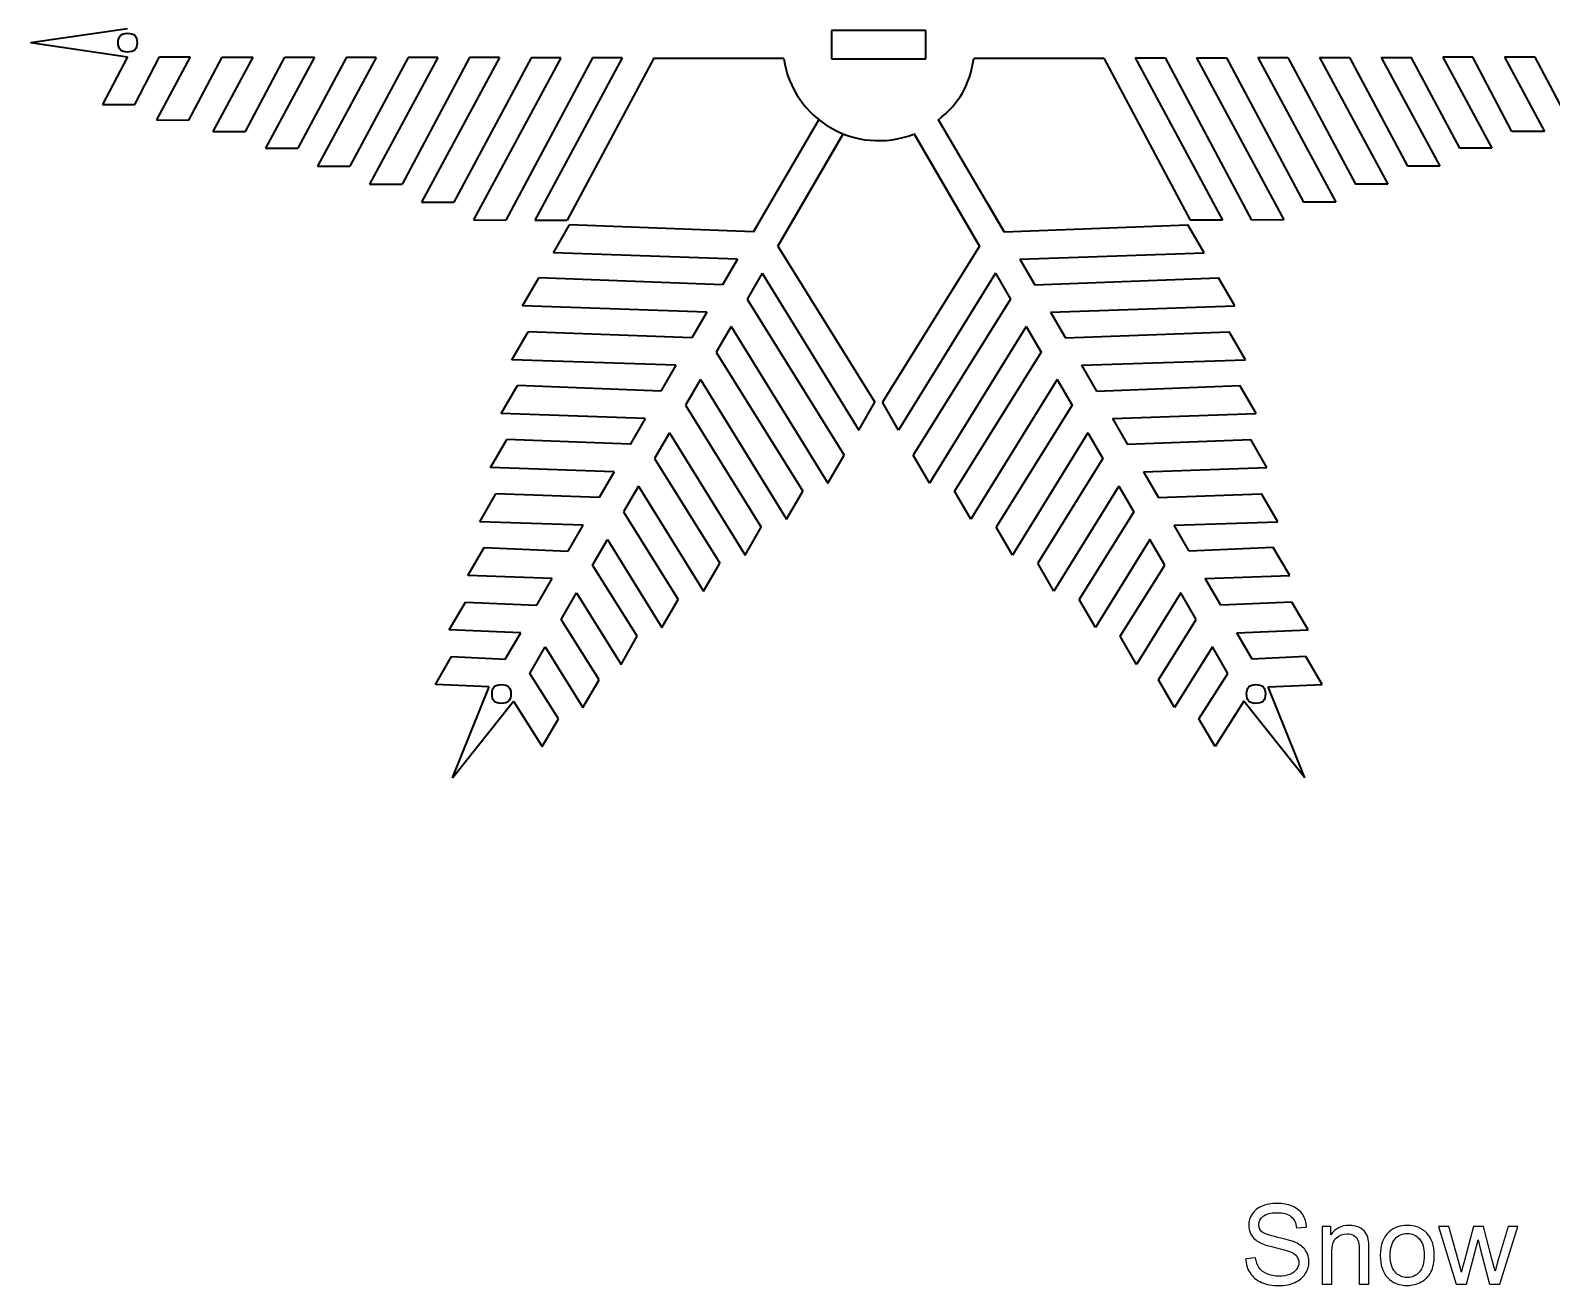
# Model space of a CAD drawing. Header units: centimetres. Extents: x -208 to 206, y -104 to 104.
# Drawn here: x -19.62 to 2.01, y 41.08 to 58.93 of the extents above; entities that cross this region are included whole.
import ezdxf

# ---------------------------------------------------------------- set-up
doc = ezdxf.new("R2010")
doc.units = ezdxf.units.CM
doc.header["$MEASUREMENT"] = 0
doc.layers.add('#Layer 1', color=7, linetype='Continuous')

msp = doc.modelspace()

# ---------------------------------------------------------------- linework, layer by layer
at = {"layer": '#Layer 1', "color": 6, "lineweight": 35}
for points in [[(-19.61705, 58.75594), (-19.61705, 58.75594), (-18.23497, 58.95284), (-18.23497, 58.95284)], [(-8.22732, 58.92551), (-8.22732, 58.92551), (-8.22732, 58.52343), (-8.22732, 58.52343)], [(-7.55756, 58.92551), (-7.55756, 58.92551), (-8.22732, 58.92551), (-8.22732, 58.92551)], [(-6.8878, 58.92551), (-6.8878, 58.92551), (-7.55756, 58.92551), (-7.55756, 58.92551)], [(-6.8878, 58.52343), (-6.8878, 58.52343), (-6.8878, 58.92551), (-6.8878, 58.92551)], [(-19.61705, 58.75594), (-19.61705, 58.75594), (-18.23586, 58.5521), (-18.23586, 58.5521)], [(-18.23586, 58.5521), (-18.23586, 58.5521), (-18.59382, 57.8745), (-18.59382, 57.8745)], [(-18.13417, 57.8736), (-18.13417, 57.8736), (-17.78204, 58.55031), (-17.78204, 58.55031)], [(-17.34591, 58.55008), (-17.34591, 58.55008), (-17.8237, 57.65296), (-17.8237, 57.65296)], [(-17.78204, 58.55031), (-17.78204, 58.55031), (-17.34591, 58.55008), (-17.34591, 58.55008)], [(-17.36562, 57.65252), (-17.36562, 57.65252), (-16.89209, 58.54807), (-16.89209, 58.54807)], [(-16.45484, 58.54829), (-16.45484, 58.54829), (-17.02246, 57.48944), (-17.02246, 57.48944)], [(-16.89209, 58.54807), (-16.89209, 58.54807), (-16.45484, 58.54829), (-16.45484, 58.54829)], [(-16.55967, 57.49012), (-16.55967, 57.49012), (-16.00169, 58.54762), (-16.00169, 58.54762)], [(-15.57743, 58.5456), (-15.57743, 58.5456), (-16.27564, 57.25111), (-16.27564, 57.25111)], [(-16.00169, 58.54762), (-16.00169, 58.54762), (-15.57743, 58.5456), (-15.57743, 58.5456)], [(-15.12428, 58.54471), (-15.12428, 58.54471), (-15.8151, 57.24999), (-15.8151, 57.24999)], [(-14.70002, 58.54269), (-14.70002, 58.54269), (-15.53442, 56.9953), (-15.53442, 56.9953)], [(-14.70002, 58.54269), (-14.70002, 58.54269), (-15.12473, 58.54381), (-15.12473, 58.54381)], [(-14.24777, 58.54224), (-14.24777, 58.54224), (-15.07388, 56.99418), (-15.07388, 56.99418)], [(-13.82351, 58.54135), (-13.82351, 58.54135), (-14.79478, 56.74016), (-14.79478, 56.74016)], [(-13.37327, 58.54023), (-13.37327, 58.54023), (-14.33423, 56.73904), (-14.33423, 56.73904)], [(-13.82351, 58.54135), (-13.82351, 58.54135), (-14.24844, 58.54224), (-14.24844, 58.54224)], [(-12.94857, 58.53933), (-12.94857, 58.53933), (-14.05602, 56.48548), (-14.05602, 56.48548)], [(-12.49967, 58.53821), (-12.49967, 58.53821), (-13.59548, 56.48436), (-13.59548, 56.48436)], [(-12.94857, 58.53933), (-12.94857, 58.53933), (-13.37327, 58.54023), (-13.37327, 58.54023)], [(-12.94857, 58.53933), (-12.94857, 58.53933), (-13.37327, 58.54023), (-13.37327, 58.54023)], [(-12.07497, 58.53732), (-12.07497, 58.53732), (-13.31839, 56.23101), (-13.31839, 56.23101)], [(-11.62764, 58.5362), (-11.62764, 58.5362), (-12.85807, 56.22989), (-12.85807, 56.22989)], [(-12.07497, 58.53732), (-12.07497, 58.53732), (-12.49967, 58.53821), (-12.49967, 58.53821)], [(-12.07497, 58.53732), (-12.07497, 58.53732), (-12.49967, 58.53821), (-12.49967, 58.53821)], [(-11.20294, 58.5353), (-11.20294, 58.5353), (-12.44636, 56.229), (-12.44636, 56.229)], [(-10.75673, 58.53418), (-10.75673, 58.53418), (-11.98738, 56.22788), (-11.98738, 56.22788)], [(-11.20294, 58.5353), (-11.20294, 58.5353), (-11.62764, 58.5362), (-11.62764, 58.5362)], [(-11.20294, 58.5353), (-11.20294, 58.5353), (-11.62764, 58.5362), (-11.62764, 58.5362)], [(-10.75673, 58.53418), (-10.75673, 58.53418), (-8.90783, 58.52612), (-8.90783, 58.52612)], [(-8.90783, 58.52612), (-8.90783, 58.52612), (-10.75673, 58.53418), (-10.75673, 58.53418)], [(-8.90783, 58.52612), (-8.78038, 57.65879), (-7.8799, 57.13485), (-7.06297, 57.45248)], [(-8.22732, 58.52343), (-8.22732, 58.52343), (-6.8878, 58.52343), (-6.8878, 58.52343)], [(-6.71398, 57.65162), (-6.41292, 57.88839), (-6.26306, 58.14711), (-6.20729, 58.52612)], [(-4.35839, 58.53418), (-4.35839, 58.53418), (-6.20729, 58.52612), (-6.20729, 58.52612)], [(-6.20729, 58.52612), (-6.20729, 58.52612), (-4.35839, 58.53418), (-4.35839, 58.53418)], [(-4.35839, 58.53418), (-4.35839, 58.53418), (-3.12908, 56.22989), (-3.12908, 56.22989)], [(-3.91241, 58.5353), (-3.91241, 58.5353), (-3.48748, 58.5362), (-3.48748, 58.5362)], [(-3.91241, 58.5353), (-3.91241, 58.5353), (-3.48748, 58.5362), (-3.48748, 58.5362)], [(-3.91241, 58.5353), (-3.91241, 58.5353), (-2.66921, 56.22989), (-2.66921, 56.22989)], [(-3.48748, 58.5362), (-3.48748, 58.5362), (-2.25705, 56.22989), (-2.25705, 56.22989)], [(-3.04015, 58.53732), (-3.04015, 58.53732), (-2.61545, 58.53821), (-2.61545, 58.53821)], [(-3.04015, 58.53732), (-3.04015, 58.53732), (-2.61545, 58.53821), (-2.61545, 58.53821)], [(-3.04015, 58.53732), (-3.04015, 58.53732), (-1.7965, 56.23101), (-1.7965, 56.23101)], [(-2.61545, 58.53821), (-2.61545, 58.53821), (-1.51964, 56.48436), (-1.51964, 56.48436)], [(-2.16655, 58.53933), (-2.16655, 58.53933), (-1.74185, 58.54023), (-1.74185, 58.54023)], [(-2.16655, 58.53933), (-2.16655, 58.53933), (-1.74185, 58.54023), (-1.74185, 58.54023)], [(-2.16655, 58.53933), (-2.16655, 58.53933), (-1.0591, 56.48548), (-1.0591, 56.48548)], [(-1.74185, 58.54023), (-1.74185, 58.54023), (-0.78089, 56.73904), (-0.78089, 56.73904)], [(-1.29161, 58.54135), (-1.29161, 58.54135), (-0.8669, 58.54224), (-0.8669, 58.54224)], [(-1.29161, 58.54135), (-1.29161, 58.54135), (-0.32034, 56.74016), (-0.32034, 56.74016)], [(-0.86713, 58.54224), (-0.86713, 58.54224), (-0.04124, 56.99418), (-0.04124, 56.99418)], [(-0.4151, 58.54269), (-0.4151, 58.54269), (0.00961, 58.54381), (0.00961, 58.54381)], [(-0.4151, 58.54269), (-0.4151, 58.54269), (0.4193, 56.9953), (0.4193, 56.9953)], [(0.00916, 58.54471), (0.00916, 58.54471), (0.69998, 57.24999), (0.69998, 57.24999)], [(0.88657, 58.54762), (0.88657, 58.54762), (0.46231, 58.5456), (0.46231, 58.5456)], [(0.46231, 58.5456), (0.46231, 58.5456), (1.16052, 57.25111), (1.16052, 57.25111)], [(1.44455, 57.49012), (1.44455, 57.49012), (0.88657, 58.54762), (0.88657, 58.54762)], [(1.77697, 58.54807), (1.77697, 58.54807), (1.33972, 58.54829), (1.33972, 58.54829)], [(1.33972, 58.54829), (1.33972, 58.54829), (1.90734, 57.48944), (1.90734, 57.48944)], [(2.25028, 57.65252), (2.25028, 57.65252), (1.77697, 58.54807), (1.77697, 58.54807)], [(-18.59382, 57.8745), (-18.59382, 57.8745), (-18.13417, 57.8736), (-18.13417, 57.8736)], [(-17.8237, 57.65296), (-17.8237, 57.65296), (-17.36562, 57.65252), (-17.36562, 57.65252)], [(-9.3397, 56.06032), (-9.3397, 56.06032), (-8.40831, 57.65744), (-8.40831, 57.65744)], [(-5.77542, 56.06032), (-5.77542, 56.06032), (-6.70681, 57.65744), (-6.70681, 57.65744)], [(-17.02246, 57.48944), (-17.02246, 57.48944), (-16.55967, 57.49012), (-16.55967, 57.49012)], [(-8.9925, 55.85872), (-8.9925, 55.85872), (-8.06089, 57.45584), (-8.06089, 57.45584)], [(-8.06089, 57.45584), (-8.06089, 57.45584), (-8.9925, 55.85872), (-8.9925, 55.85872)], [(-6.12284, 55.85872), (-6.12284, 55.85872), (-7.05423, 57.45584), (-7.05423, 57.45584)], [(-7.05423, 57.45584), (-7.05423, 57.45584), (-6.12284, 55.85872), (-6.12284, 55.85872)], [(1.90734, 57.48944), (1.90734, 57.48944), (1.44455, 57.49012), (1.44455, 57.49012)], [(-16.27564, 57.25111), (-16.27564, 57.25111), (-15.8151, 57.24999), (-15.8151, 57.24999)], [(1.16052, 57.25111), (1.16052, 57.25111), (0.69998, 57.24999), (0.69998, 57.24999)], [(-15.53442, 56.9953), (-15.53442, 56.9953), (-15.07388, 56.99418), (-15.07388, 56.99418)], [(0.4193, 56.9953), (0.4193, 56.9953), (-0.04124, 56.99418), (-0.04124, 56.99418)], [(-14.79478, 56.74016), (-14.79478, 56.74016), (-14.33423, 56.73904), (-14.33423, 56.73904)], [(-0.32034, 56.74016), (-0.32034, 56.74016), (-0.78089, 56.73904), (-0.78089, 56.73904)], [(-14.05602, 56.48548), (-14.05602, 56.48548), (-13.59548, 56.48436), (-13.59548, 56.48436)], [(-9.10854, 56.4586), (-9.10854, 56.4586), (-9.3397, 56.06032), (-9.3397, 56.06032)], [(-6.00658, 56.4586), (-6.00658, 56.4586), (-5.77542, 56.06032), (-5.77542, 56.06032)], [(-1.0591, 56.48548), (-1.0591, 56.48548), (-1.51964, 56.48436), (-1.51964, 56.48436)], [(-13.31839, 56.23101), (-13.31839, 56.23101), (-12.85807, 56.22989), (-12.85807, 56.22989)], [(-12.44636, 56.229), (-12.44636, 56.229), (-11.98738, 56.22788), (-11.98738, 56.22788)], [(-2.66921, 56.22989), (-2.66921, 56.22989), (-3.12908, 56.22989), (-3.12908, 56.22989)], [(-1.7965, 56.23101), (-1.7965, 56.23101), (-2.25705, 56.22989), (-2.25705, 56.22989)], [(-12.18226, 55.76308), (-12.18226, 55.76308), (-11.95199, 56.16), (-11.95199, 56.16)], [(-9.3397, 56.06032), (-9.3397, 56.06032), (-11.95199, 56.16), (-11.95199, 56.16)], [(-5.77542, 56.06032), (-5.77542, 56.06032), (-3.16335, 56.16), (-3.16335, 56.16)], [(-2.93286, 55.76308), (-2.93286, 55.76308), (-3.16335, 56.16), (-3.16335, 56.16)], [(-8.9925, 55.85872), (-8.9925, 55.85872), (-7.61042, 53.64), (-7.61042, 53.64)], [(-6.12284, 55.85872), (-6.12284, 55.85872), (-7.50492, 53.64), (-7.50492, 53.64)], [(-9.5637, 55.6746), (-9.5637, 55.6746), (-12.18226, 55.76308), (-12.18226, 55.76308)], [(-9.5637, 55.6746), (-9.5637, 55.6746), (-9.77695, 55.30724), (-9.77695, 55.30724)], [(-9.5637, 55.6746), (-9.5637, 55.6746), (-9.77695, 55.30724), (-9.77695, 55.30724)], [(-5.55142, 55.6746), (-5.55142, 55.6746), (-2.93286, 55.76308), (-2.93286, 55.76308)], [(-5.55142, 55.6746), (-5.55142, 55.6746), (-5.33817, 55.30724), (-5.33817, 55.30724)], [(-5.55142, 55.6746), (-5.55142, 55.6746), (-5.33817, 55.30724), (-5.33817, 55.30724)], [(-12.62018, 55.00864), (-12.62018, 55.00864), (-12.38902, 55.40714), (-12.38902, 55.40714)], [(-9.77695, 55.30724), (-9.77695, 55.30724), (-12.38902, 55.40714), (-12.38902, 55.40714)], [(-9.21628, 55.473), (-9.21628, 55.473), (-9.42953, 55.10564), (-9.42953, 55.10564)], [(-9.21628, 55.473), (-9.21628, 55.473), (-9.42953, 55.10564), (-9.42953, 55.10564)], [(-9.21628, 55.473), (-9.21628, 55.473), (-7.84092, 53.24285), (-7.84092, 53.24285)], [(-5.89884, 55.473), (-5.89884, 55.473), (-7.27442, 53.24285), (-7.27442, 53.24285)], [(-5.89884, 55.473), (-5.89884, 55.473), (-5.68559, 55.10564), (-5.68559, 55.10564)], [(-5.89884, 55.473), (-5.89884, 55.473), (-5.68559, 55.10564), (-5.68559, 55.10564)], [(-5.33817, 55.30724), (-5.33817, 55.30724), (-2.7261, 55.40714), (-2.7261, 55.40714)], [(-2.49494, 55.00864), (-2.49494, 55.00864), (-2.7261, 55.40714), (-2.7261, 55.40714)], [(-2.49494, 55.00864), (-2.49494, 55.00864), (-2.7261, 55.40714), (-2.7261, 55.40714)], [(-10.00162, 54.92039), (-10.00162, 54.92039), (-12.62018, 55.00864), (-12.62018, 55.00864)], [(-9.42953, 55.10564), (-9.42953, 55.10564), (-8.04745, 52.88692), (-8.04745, 52.88692)], [(-5.68559, 55.10564), (-5.68559, 55.10564), (-7.06767, 52.88692), (-7.06767, 52.88692)], [(-5.11372, 54.92039), (-5.11372, 54.92039), (-2.49494, 55.00864), (-2.49494, 55.00864)], [(-10.00162, 54.92039), (-10.00162, 54.92039), (-10.21465, 54.55303), (-10.21465, 54.55303)], [(-10.00162, 54.92039), (-10.00162, 54.92039), (-10.21465, 54.55303), (-10.21465, 54.55303)], [(-9.6542, 54.71856), (-9.6542, 54.71856), (-9.86745, 54.3512), (-9.86745, 54.3512)], [(-9.6542, 54.71856), (-9.6542, 54.71856), (-9.86745, 54.3512), (-9.86745, 54.3512)], [(-9.6542, 54.71856), (-9.6542, 54.71856), (-8.27862, 52.48864), (-8.27862, 52.48864)], [(-5.46092, 54.71856), (-5.46092, 54.71856), (-6.8365, 52.48864), (-6.8365, 52.48864)], [(-5.46092, 54.71856), (-5.46092, 54.71856), (-5.2479, 54.3512), (-5.2479, 54.3512)], [(-5.46092, 54.71856), (-5.46092, 54.71856), (-5.2479, 54.3512), (-5.2479, 54.3512)], [(-5.11372, 54.92039), (-5.11372, 54.92039), (-4.90047, 54.55303), (-4.90047, 54.55303)], [(-5.11372, 54.92039), (-5.11372, 54.92039), (-4.90047, 54.55303), (-4.90047, 54.55303)], [(-12.77228, 54.24368), (-12.77228, 54.24368), (-12.54089, 54.64196), (-12.54089, 54.64196)], [(-10.21465, 54.55303), (-10.21465, 54.55303), (-12.54089, 54.64196), (-12.54089, 54.64196)], [(-4.90047, 54.55303), (-4.90047, 54.55303), (-2.57401, 54.64196), (-2.57401, 54.64196)], [(-2.34284, 54.24368), (-2.34284, 54.24368), (-2.57401, 54.64196), (-2.57401, 54.64196)], [(-9.86745, 54.3512), (-9.86745, 54.3512), (-8.63657, 52.3753), (-8.63657, 52.3753)], [(-5.2479, 54.3512), (-5.2479, 54.3512), (-6.47855, 52.3753), (-6.47855, 52.3753)], [(-10.44022, 54.16484), (-10.44022, 54.16484), (-12.77228, 54.24368), (-12.77228, 54.24368)], [(-10.44022, 54.16484), (-10.44022, 54.16484), (-10.65324, 53.79748), (-10.65324, 53.79748)], [(-10.44022, 54.16484), (-10.44022, 54.16484), (-10.65324, 53.79748), (-10.65324, 53.79748)], [(-4.67513, 54.16484), (-4.67513, 54.16484), (-2.34284, 54.24368), (-2.34284, 54.24368)], [(-4.67513, 54.16484), (-4.67513, 54.16484), (-4.46166, 53.79748), (-4.46166, 53.79748)], [(-4.67513, 54.16484), (-4.67513, 54.16484), (-4.46166, 53.79748), (-4.46166, 53.79748)], [(-12.9246, 53.47716), (-12.9246, 53.47716), (-12.69343, 53.87543), (-12.69343, 53.87543)], [(-10.65324, 53.79748), (-10.65324, 53.79748), (-12.69343, 53.87543), (-12.69343, 53.87543)], [(-10.09279, 53.96324), (-10.09279, 53.96324), (-10.30604, 53.59565), (-10.30604, 53.59565)], [(-10.09279, 53.96324), (-10.09279, 53.96324), (-10.30604, 53.59565), (-10.30604, 53.59565)], [(-10.09279, 53.96324), (-10.09279, 53.96324), (-8.86774, 51.97703), (-8.86774, 51.97703)], [(-5.02233, 53.96324), (-5.02233, 53.96324), (-6.24738, 51.97703), (-6.24738, 51.97703)], [(-5.02233, 53.96324), (-5.02233, 53.96324), (-4.80908, 53.59565), (-4.80908, 53.59565)], [(-5.02233, 53.96324), (-5.02233, 53.96324), (-4.80908, 53.59565), (-4.80908, 53.59565)], [(-4.46166, 53.79748), (-4.46166, 53.79748), (-2.42191, 53.87543), (-2.42191, 53.87543)], [(-2.19052, 53.47716), (-2.19052, 53.47716), (-2.42191, 53.87543), (-2.42191, 53.87543)], [(-7.84092, 53.24285), (-7.84092, 53.24285), (-7.61042, 53.64), (-7.61042, 53.64)], [(-7.27442, 53.24285), (-7.27442, 53.24285), (-7.50492, 53.64), (-7.50492, 53.64)], [(-10.87948, 53.40794), (-10.87948, 53.40794), (-12.9246, 53.47716), (-12.9246, 53.47716)], [(-10.30604, 53.59565), (-10.30604, 53.59565), (-9.22658, 51.86301), (-9.22658, 51.86301)], [(-4.80908, 53.59565), (-4.80908, 53.59565), (-5.88854, 51.86301), (-5.88854, 51.86301)], [(-4.23586, 53.40794), (-4.23586, 53.40794), (-2.19052, 53.47716), (-2.19052, 53.47716)], [(-10.87948, 53.40794), (-10.87948, 53.40794), (-11.09273, 53.0408), (-11.09273, 53.0408)], [(-10.53206, 53.20634), (-10.53206, 53.20634), (-10.7453, 52.83898), (-10.7453, 52.83898)], [(-10.53206, 53.20634), (-10.53206, 53.20634), (-9.45775, 51.46474), (-9.45775, 51.46474)], [(-4.58306, 53.20634), (-4.58306, 53.20634), (-5.65737, 51.46474), (-5.65737, 51.46474)], [(-4.58306, 53.20634), (-4.58306, 53.20634), (-4.36982, 52.83898), (-4.36982, 52.83898)], [(-4.23586, 53.40794), (-4.23586, 53.40794), (-4.02239, 53.0408), (-4.02239, 53.0408)], [(-13.07692, 52.70973), (-13.07692, 52.70973), (-12.84575, 53.108), (-12.84575, 53.108)], [(-11.0925, 53.04103), (-11.0925, 53.04103), (-12.84575, 53.108), (-12.84575, 53.108)], [(-4.02262, 53.04103), (-4.02262, 53.04103), (-2.26937, 53.108), (-2.26937, 53.108)], [(-2.0382, 52.70973), (-2.0382, 52.70973), (-2.26937, 53.108), (-2.26937, 53.108)], [(-10.74508, 52.83943), (-10.74508, 52.83943), (-9.81727, 51.35005), (-9.81727, 51.35005)], [(-8.27862, 52.48864), (-8.27862, 52.48864), (-8.04745, 52.88692), (-8.04745, 52.88692)], [(-6.8365, 52.48864), (-6.8365, 52.48864), (-7.06767, 52.88692), (-7.06767, 52.88692)], [(-4.37004, 52.83943), (-4.37004, 52.83943), (-5.29785, 51.35005), (-5.29785, 51.35005)], [(-11.31986, 52.65037), (-11.31986, 52.65037), (-13.07692, 52.70973), (-13.07692, 52.70973)], [(-11.31986, 52.65037), (-11.31986, 52.65037), (-11.53311, 52.28301), (-11.53311, 52.28301)], [(-3.79526, 52.65037), (-3.79526, 52.65037), (-2.0382, 52.70973), (-2.0382, 52.70973)], [(-3.79526, 52.65037), (-3.79526, 52.65037), (-3.58201, 52.28301), (-3.58201, 52.28301)], [(-13.22991, 51.94074), (-13.22991, 51.94074), (-12.99852, 52.33901), (-12.99852, 52.33901)], [(-11.53199, 52.28301), (-11.53199, 52.28301), (-12.99852, 52.33901), (-12.99852, 52.33901)], [(-10.97154, 52.4481), (-10.97154, 52.4481), (-11.18479, 52.08074), (-11.18479, 52.08074)], [(-10.97154, 52.4481), (-10.97154, 52.4481), (-10.04866, 50.95178), (-10.04866, 50.95178)], [(-8.86774, 51.97703), (-8.86774, 51.97703), (-8.63657, 52.3753), (-8.63657, 52.3753)], [(-6.24738, 51.97703), (-6.24738, 51.97703), (-6.47855, 52.3753), (-6.47855, 52.3753)], [(-4.1438, 52.4481), (-4.1438, 52.4481), (-5.06668, 50.95178), (-5.06668, 50.95178)], [(-4.1438, 52.4481), (-4.1438, 52.4481), (-3.93033, 52.08074), (-3.93033, 52.08074)], [(-3.58313, 52.28301), (-3.58313, 52.28301), (-2.1166, 52.33901), (-2.1166, 52.33901)], [(-1.88543, 51.94074), (-1.88543, 51.94074), (-2.1166, 52.33901), (-2.1166, 52.33901)], [(-11.7598, 51.89101), (-11.7598, 51.89101), (-13.22991, 51.94074), (-13.22991, 51.94074)], [(-11.18524, 52.08164), (-11.18524, 52.08164), (-10.4093, 50.83597), (-10.4093, 50.83597)], [(-3.92988, 52.08164), (-3.92988, 52.08164), (-4.70582, 50.83597), (-4.70582, 50.83597)], [(-3.35532, 51.89101), (-3.35532, 51.89101), (-1.88543, 51.94074), (-1.88543, 51.94074)], [(-11.97193, 51.52365), (-11.97193, 51.52365), (-11.7598, 51.89101), (-11.7598, 51.89101)], [(-11.62652, 51.32317), (-11.62652, 51.32317), (-11.4126, 51.68964), (-11.4126, 51.68964)], [(-11.4126, 51.68964), (-11.4126, 51.68964), (-10.64047, 50.4377), (-10.64047, 50.4377)], [(-9.45775, 51.46474), (-9.45775, 51.46474), (-9.22658, 51.86301), (-9.22658, 51.86301)], [(-5.65737, 51.46474), (-5.65737, 51.46474), (-5.88854, 51.86301), (-5.88854, 51.86301)], [(-3.70252, 51.68964), (-3.70252, 51.68964), (-4.47465, 50.4377), (-4.47465, 50.4377)], [(-3.4886, 51.32317), (-3.4886, 51.32317), (-3.70252, 51.68964), (-3.70252, 51.68964)], [(-3.14319, 51.52365), (-3.14319, 51.52365), (-3.35532, 51.89101), (-3.35532, 51.89101)], [(-13.40038, 51.17556), (-13.40038, 51.17556), (-13.16652, 51.57472), (-13.16652, 51.57472)], [(-13.16652, 51.57472), (-13.16652, 51.57472), (-11.97193, 51.52365), (-11.97193, 51.52365)], [(-1.9486, 51.57472), (-1.9486, 51.57472), (-3.14319, 51.52365), (-3.14319, 51.52365)], [(-1.71497, 51.17556), (-1.71497, 51.17556), (-1.9486, 51.57472), (-1.9486, 51.57472)], [(-10.98969, 50.31114), (-10.98969, 50.31114), (-11.62652, 51.32317), (-11.62652, 51.32317)], [(-10.04866, 50.95178), (-10.04866, 50.95178), (-9.81727, 51.35005), (-9.81727, 51.35005)], [(-5.06668, 50.95178), (-5.06668, 50.95178), (-5.29785, 51.35005), (-5.29785, 51.35005)], [(-4.12543, 50.31114), (-4.12543, 50.31114), (-3.4886, 51.32317), (-3.4886, 51.32317)], [(-12.19974, 51.13188), (-12.19974, 51.13188), (-13.40038, 51.17556), (-13.40038, 51.17556)], [(-12.42015, 50.75444), (-12.42015, 50.75444), (-12.19974, 51.13188), (-12.19974, 51.13188)], [(-2.91538, 51.13188), (-2.91538, 51.13188), (-1.71497, 51.17556), (-1.71497, 51.17556)], [(-2.69497, 50.75444), (-2.69497, 50.75444), (-2.91538, 51.13188), (-2.91538, 51.13188)], [(-12.07206, 50.55239), (-12.07206, 50.55239), (-11.85388, 50.93117), (-11.85388, 50.93117)], [(-11.85388, 50.93117), (-11.85388, 50.93117), (-11.22063, 49.91018), (-11.22063, 49.91018)], [(-10.64047, 50.4377), (-10.64047, 50.4377), (-10.4093, 50.83597), (-10.4093, 50.83597)], [(-4.47465, 50.4377), (-4.47465, 50.4377), (-4.70582, 50.83597), (-4.70582, 50.83597)], [(-3.26124, 50.93117), (-3.26124, 50.93117), (-3.89471, 49.91018), (-3.89471, 49.91018)], [(-3.04306, 50.55239), (-3.04306, 50.55239), (-3.26124, 50.93117), (-3.26124, 50.93117)], [(-13.6629, 50.40096), (-13.6629, 50.40096), (-13.43241, 50.797), (-13.43241, 50.797)], [(-13.43241, 50.797), (-13.43241, 50.797), (-12.42015, 50.75444), (-12.42015, 50.75444)], [(-1.68271, 50.797), (-1.68271, 50.797), (-2.69497, 50.75444), (-2.69497, 50.75444)], [(-1.45222, 50.40096), (-1.45222, 50.40096), (-1.68271, 50.797), (-1.68271, 50.797)], [(-12.64729, 50.36154), (-12.64729, 50.36154), (-13.6629, 50.40096), (-13.6629, 50.40096)], [(-11.53334, 49.69447), (-11.53334, 49.69447), (-12.07206, 50.55239), (-12.07206, 50.55239)], [(-3.58178, 49.69447), (-3.58178, 49.69447), (-3.04306, 50.55239), (-3.04306, 50.55239)], [(-2.46783, 50.36154), (-2.46783, 50.36154), (-1.45222, 50.40096), (-1.45222, 50.40096)], [(-12.86703, 49.98477), (-12.86703, 49.98477), (-12.64729, 50.36154), (-12.64729, 50.36154)], [(-11.22063, 49.91018), (-11.22063, 49.91018), (-10.98969, 50.31114), (-10.98969, 50.31114)], [(-3.89471, 49.91018), (-3.89471, 49.91018), (-4.12543, 50.31114), (-4.12543, 50.31114)], [(-2.24809, 49.98477), (-2.24809, 49.98477), (-2.46783, 50.36154), (-2.46783, 50.36154)], [(-13.8598, 49.62413), (-13.8598, 49.62413), (-13.62908, 50.02173), (-13.62908, 50.02173)], [(-13.62908, 50.02173), (-13.62908, 50.02173), (-12.86703, 49.98477), (-12.86703, 49.98477)], [(-12.51894, 49.78272), (-12.51894, 49.78272), (-12.30076, 50.16039), (-12.30076, 50.16039)], [(-12.30076, 50.16039), (-12.30076, 50.16039), (-11.76294, 49.29799), (-11.76294, 49.29799)], [(-2.81436, 50.16039), (-2.81436, 50.16039), (-3.35218, 49.29799), (-3.35218, 49.29799)], [(-2.59618, 49.78272), (-2.59618, 49.78272), (-2.81436, 50.16039), (-2.81436, 50.16039)], [(-1.48626, 50.02173), (-1.48626, 50.02173), (-2.24809, 49.98477), (-2.24809, 49.98477)], [(-1.25532, 49.62413), (-1.25532, 49.62413), (-1.48626, 50.02173), (-1.48626, 50.02173)], [(-12.10902, 49.1394), (-12.10902, 49.1394), (-12.51894, 49.78272), (-12.51894, 49.78272)], [(-3.0061, 49.1394), (-3.0061, 49.1394), (-2.59618, 49.78272), (-2.59618, 49.78272)], [(-13.09417, 49.59188), (-13.09417, 49.59188), (-13.8598, 49.62413), (-13.8598, 49.62413)], [(-13.61452, 48.29648), (-13.61452, 48.29648), (-13.09417, 49.59188), (-13.09417, 49.59188)], [(-11.76294, 49.29799), (-11.76294, 49.29799), (-11.53334, 49.69447), (-11.53334, 49.69447)], [(-3.35218, 49.29799), (-3.35218, 49.29799), (-3.58178, 49.69447), (-3.58178, 49.69447)], [(-2.02118, 49.59188), (-2.02118, 49.59188), (-1.25532, 49.62413), (-1.25532, 49.62413)], [(-1.50082, 48.29648), (-1.50082, 48.29648), (-2.02118, 49.59188), (-2.02118, 49.59188)], [(-13.61452, 48.29648), (-13.61452, 48.29648), (-12.74764, 49.39072), (-12.74764, 49.39072)], [(-12.74764, 49.39072), (-12.74764, 49.39072), (-12.33974, 48.7418), (-12.33974, 48.7418)], [(-2.3677, 49.39072), (-2.3677, 49.39072), (-2.77538, 48.7418), (-2.77538, 48.7418)], [(-1.50082, 48.29648), (-1.50082, 48.29648), (-2.3677, 49.39072), (-2.3677, 49.39072)], [(-12.33974, 48.7418), (-12.33974, 48.7418), (-12.10902, 49.1394), (-12.10902, 49.1394)], [(-2.77538, 48.7418), (-2.77538, 48.7418), (-3.0061, 49.1394), (-3.0061, 49.1394)]]:
    msp.add_open_spline(points, degree=3, dxfattribs=at)
for points in [[(-18.10146, 58.75258), (-18.10146, 58.84733), (-18.14066, 58.88653), (-18.23542, 58.88653), (-18.23542, 58.88653), (-18.33017, 58.88653), (-18.36937, 58.84733), (-18.36937, 58.75258), (-18.36937, 58.75258), (-18.36937, 58.65783), (-18.33017, 58.61863), (-18.23542, 58.61863), (-18.23542, 58.61863), (-18.14066, 58.61863), (-18.10146, 58.65783), (-18.10146, 58.75258)], [(-12.78684, 49.4913), (-12.78684, 49.58605), (-12.82604, 49.62525), (-12.92079, 49.62525), (-12.92079, 49.62525), (-13.01554, 49.62525), (-13.05474, 49.58605), (-13.05474, 49.4913), (-13.05474, 49.4913), (-13.05474, 49.39655), (-13.01554, 49.35735), (-12.92079, 49.35735), (-12.92079, 49.35735), (-12.82604, 49.35735), (-12.78684, 49.39655), (-12.78684, 49.4913)], [(-2.06038, 49.4913), (-2.06038, 49.58605), (-2.09958, 49.62525), (-2.19433, 49.62525), (-2.19433, 49.62525), (-2.28908, 49.62525), (-2.32828, 49.58605), (-2.32828, 49.4913), (-2.32828, 49.4913), (-2.32828, 49.39655), (-2.28908, 49.35735), (-2.19433, 49.35735), (-2.19433, 49.35735), (-2.09958, 49.35735), (-2.06038, 49.39655), (-2.06038, 49.4913)]]:
    msp.add_open_spline(points, degree=3, knots=[0, 0, 0, 0, 0.2, 0.2, 0.2, 0.2, 0.4, 0.4, 0.4, 0.4, 0.6, 0.6, 0.6, 0.6, 1, 1, 1, 1], dxfattribs=at)
at = {"layer": '#Layer 1', "color": 8}
for points, knots in [([(-2.34046, 41.46095), (-2.34046, 41.46095), (-2.19981, 41.4736), (-2.19981, 41.4736), (-2.19981, 41.4736), (-2.19322, 41.4167), (-2.17768, 41.37009), (-2.15319, 41.33347), (-2.15319, 41.33347), (-2.12869, 41.29713), (-2.09076, 41.26763), (-2.0394, 41.24498), (-2.0394, 41.24498), (-1.98804, 41.22259), (-1.9301, 41.21126), (-1.86583, 41.21126), (-1.86583, 41.21126), (-1.80868, 41.21126), (-1.75837, 41.21969), (-1.71465, 41.23681), (-1.71465, 41.23681), (-1.67093, 41.25393), (-1.63853, 41.27737), (-1.6172, 41.30714), (-1.6172, 41.30714), (-1.59586, 41.3369), (-1.58506, 41.3693), (-1.58506, 41.40406), (-1.58506, 41.40406), (-1.58506, 41.43936), (-1.59533, 41.47017), (-1.61588, 41.49677), (-1.61588, 41.49677), (-1.63642, 41.52311), (-1.6704, 41.54524), (-1.71781, 41.56341), (-1.71781, 41.56341), (-1.7481, 41.575), (-1.81526, 41.59344), (-1.9193, 41.61846), (-1.9193, 41.61846), (-2.02334, 41.64348), (-2.09603, 41.66692), (-2.13765, 41.68905), (-2.13765, 41.68905), (-2.19164, 41.71749), (-2.23168, 41.75279), (-2.25802, 41.79466), (-2.25802, 41.79466), (-2.28462, 41.83654), (-2.29779, 41.88369), (-2.29779, 41.93558), (-2.29779, 41.93558), (-2.29779, 41.99299), (-2.28146, 42.04646), (-2.24906, 42.09598), (-2.24906, 42.09598), (-2.21666, 42.14576), (-2.16952, 42.18342), (-2.10709, 42.20924), (-2.10709, 42.20924), (-2.04494, 42.23505), (-1.97566, 42.24795), (-1.89955, 42.24795), (-1.89955, 42.24795), (-1.81579, 42.24795), (-1.74178, 42.23452), (-1.67777, 42.20739), (-1.67777, 42.20739), (-1.61377, 42.18053), (-1.56452, 42.14075), (-1.53001, 42.08808), (-1.53001, 42.08808), (-1.49551, 42.03566), (-1.47707, 41.97614), (-1.47444, 41.90976), (-1.47444, 41.90976), (-1.47444, 41.90976), (-1.61825, 41.8987), (-1.61825, 41.8987), (-1.61825, 41.8987), (-1.62589, 41.97008), (-1.65196, 42.02407), (-1.69647, 42.06042), (-1.69647, 42.06042), (-1.74099, 42.09703), (-1.80683, 42.11521), (-1.89375, 42.11521), (-1.89375, 42.11521), (-1.98436, 42.11521), (-2.05047, 42.09861), (-2.09182, 42.06543), (-2.09182, 42.06543), (-2.13317, 42.03224), (-2.15398, 41.9922), (-2.15398, 41.94532), (-2.15398, 41.94532), (-2.15398, 41.90476), (-2.13923, 41.87131), (-2.10999, 41.84497), (-2.10999, 41.84497), (-2.08102, 41.8189), (-2.00595, 41.79177), (-1.88427, 41.76438), (-1.88427, 41.76438), (-1.76258, 41.73672), (-1.67909, 41.71275), (-1.63379, 41.69221), (-1.63379, 41.69221), (-1.56821, 41.66192), (-1.51948, 41.62373), (-1.48814, 41.57711), (-1.48814, 41.57711), (-1.45679, 41.53075), (-1.44125, 41.47728), (-1.44125, 41.4167), (-1.44125, 41.4167), (-1.44125, 41.35639), (-1.45837, 41.30002), (-1.49288, 41.24682), (-1.49288, 41.24682), (-1.52738, 41.19362), (-1.57663, 41.15226), (-1.64116, 41.12277), (-1.64116, 41.12277), (-1.70569, 41.09327), (-1.77812, 41.07852), (-1.85898, 41.07852), (-1.85898, 41.07852), (-1.96118, 41.07852), (-2.04678, 41.09353), (-2.11579, 41.12329), (-2.11579, 41.12329), (-2.18506, 41.15305), (-2.23905, 41.19783), (-2.2783, 41.25788), (-2.2783, 41.25788), (-2.3178, 41.31767), (-2.33835, 41.38536), (-2.34046, 41.46095)], [0, 0, 0, 0, 0.02777778, 0.02777778, 0.02777778, 0.02777778, 0.05555556, 0.05555556, 0.05555556, 0.05555556, 0.08333333, 0.08333333, 0.08333333, 0.08333333, 0.11111111, 0.11111111, 0.11111111, 0.11111111, 0.13888889, 0.13888889, 0.13888889, 0.13888889, 0.16666667, 0.16666667, 0.16666667, 0.16666667, 0.19444444, 0.19444444, 0.19444444, 0.19444444, 0.22222222, 0.22222222, 0.22222222, 0.22222222, 0.25, 0.25, 0.25, 0.25, 0.27777778, 0.27777778, 0.27777778, 0.27777778, 0.30555556, 0.30555556, 0.30555556, 0.30555556, 0.33333333, 0.33333333, 0.33333333, 0.33333333, 0.36111111, 0.36111111, 0.36111111, 0.36111111, 0.38888889, 0.38888889, 0.38888889, 0.38888889, 0.41666667, 0.41666667, 0.41666667, 0.41666667, 0.44444444, 0.44444444, 0.44444444, 0.44444444, 0.47222222, 0.47222222, 0.47222222, 0.47222222, 0.5, 0.5, 0.5, 0.5, 0.52777778, 0.52777778, 0.52777778, 0.52777778, 0.55555556, 0.55555556, 0.55555556, 0.55555556, 0.58333333, 0.58333333, 0.58333333, 0.58333333, 0.61111111, 0.61111111, 0.61111111, 0.61111111, 0.63888889, 0.63888889, 0.63888889, 0.63888889, 0.66666667, 0.66666667, 0.66666667, 0.66666667, 0.69444444, 0.69444444, 0.69444444, 0.69444444, 0.72222222, 0.72222222, 0.72222222, 0.72222222, 0.75, 0.75, 0.75, 0.75, 0.77777778, 0.77777778, 0.77777778, 0.77777778, 0.80555556, 0.80555556, 0.80555556, 0.80555556, 0.83333333, 0.83333333, 0.83333333, 0.83333333, 0.86111111, 0.86111111, 0.86111111, 0.86111111, 0.88888889, 0.88888889, 0.88888889, 0.88888889, 0.91666667, 0.91666667, 0.91666667, 0.91666667, 0.94444444, 0.94444444, 0.94444444, 0.94444444, 1, 1, 1, 1]), ([(-1.25478, 41.09748), (-1.25478, 41.09748), (-1.25478, 41.91767), (-1.25478, 41.91767), (-1.25478, 41.91767), (-1.25478, 41.91767), (-1.12993, 41.91767), (-1.12993, 41.91767), (-1.12993, 41.91767), (-1.12993, 41.91767), (-1.12993, 41.80125), (-1.12993, 41.80125), (-1.12993, 41.80125), (-1.06988, 41.89054), (-0.98296, 41.93505), (-0.86944, 41.93505), (-0.86944, 41.93505), (-0.81993, 41.93505), (-0.77462, 41.92609), (-0.73327, 41.90845), (-0.73327, 41.90845), (-0.69192, 41.8908), (-0.66084, 41.86736), (-0.6403, 41.83865), (-0.6403, 41.83865), (-0.61975, 41.80994), (-0.60527, 41.7757), (-0.5971, 41.73619), (-0.5971, 41.73619), (-0.5921, 41.71038), (-0.58946, 41.66534), (-0.58946, 41.60108), (-0.58946, 41.60108), (-0.58946, 41.60108), (-0.58946, 41.09748), (-0.58946, 41.09748), (-0.58946, 41.09748), (-0.58946, 41.09748), (-0.72853, 41.09748), (-0.72853, 41.09748), (-0.72853, 41.09748), (-0.72853, 41.09748), (-0.72853, 41.59581), (-0.72853, 41.59581), (-0.72853, 41.59581), (-0.72853, 41.65244), (-0.7338, 41.69484), (-0.7446, 41.72276), (-0.7446, 41.72276), (-0.7554, 41.75068), (-0.77462, 41.77307), (-0.80202, 41.78992), (-0.80202, 41.78992), (-0.82941, 41.80652), (-0.86181, 41.81495), (-0.89868, 41.81495), (-0.89868, 41.81495), (-0.95768, 41.81495), (-1.00851, 41.79624), (-1.05144, 41.75858), (-1.05144, 41.75858), (-1.09438, 41.72118), (-1.11571, 41.6498), (-1.11571, 41.54497), (-1.11571, 41.54497), (-1.11571, 41.54497), (-1.11571, 41.09748), (-1.11571, 41.09748), (-1.11571, 41.09748), (-1.11571, 41.09748), (-1.25478, 41.09748), (-1.25478, 41.09748)], [0, 0, 0, 0, 0.05263158, 0.05263158, 0.05263158, 0.05263158, 0.10526316, 0.10526316, 0.10526316, 0.10526316, 0.15789474, 0.15789474, 0.15789474, 0.15789474, 0.21052632, 0.21052632, 0.21052632, 0.21052632, 0.26315789, 0.26315789, 0.26315789, 0.26315789, 0.31578947, 0.31578947, 0.31578947, 0.31578947, 0.36842105, 0.36842105, 0.36842105, 0.36842105, 0.42105263, 0.42105263, 0.42105263, 0.42105263, 0.47368421, 0.47368421, 0.47368421, 0.47368421, 0.52631579, 0.52631579, 0.52631579, 0.52631579, 0.57894737, 0.57894737, 0.57894737, 0.57894737, 0.63157895, 0.63157895, 0.63157895, 0.63157895, 0.68421053, 0.68421053, 0.68421053, 0.68421053, 0.73684211, 0.73684211, 0.73684211, 0.73684211, 0.78947368, 0.78947368, 0.78947368, 0.78947368, 0.84210526, 0.84210526, 0.84210526, 0.84210526, 0.89473684, 0.89473684, 0.89473684, 0.89473684, 1, 1, 1, 1]), ([(-0.42801, 41.50757), (-0.42801, 41.65902), (-0.38587, 41.77122), (-0.30132, 41.84418), (-0.30132, 41.84418), (-0.231, 41.90476), (-0.14487, 41.93505), (-0.04346, 41.93505), (-0.04346, 41.93505), (0.069, 41.93505), (0.16119, 41.89818), (0.23283, 41.82443), (0.23283, 41.82443), (0.30421, 41.75094), (0.34003, 41.64901), (0.34003, 41.51916), (0.34003, 41.51916), (0.34003, 41.41381), (0.32422, 41.3311), (0.29262, 41.27079), (0.29262, 41.27079), (0.26101, 41.21047), (0.21492, 41.16359), (0.15434, 41.13014), (0.15434, 41.13014), (0.09402, 41.09669), (0.02791, 41.0801), (-0.04346, 41.0801), (-0.04346, 41.0801), (-0.1583, 41.0801), (-0.25101, 41.11671), (-0.32186, 41.19019), (-0.32186, 41.19019), (-0.39272, 41.26368), (-0.42801, 41.36956), (-0.42801, 41.50757)], [0, 0, 0, 0, 0.1, 0.1, 0.1, 0.1, 0.2, 0.2, 0.2, 0.2, 0.3, 0.3, 0.3, 0.3, 0.4, 0.4, 0.4, 0.4, 0.5, 0.5, 0.5, 0.5, 0.6, 0.6, 0.6, 0.6, 0.7, 0.7, 0.7, 0.7, 0.8, 0.8, 0.8, 0.8, 1, 1, 1, 1]), ([(-0.28578, 41.50731), (-0.28578, 41.40248), (-0.26287, 41.32399), (-0.21704, 41.27211), (-0.21704, 41.27211), (-0.17094, 41.21995), (-0.11326, 41.19388), (-0.04346, 41.19388), (-0.04346, 41.19388), (0.02554, 41.19388), (0.08296, 41.21995), (0.12905, 41.27237), (0.12905, 41.27237), (0.17488, 41.32478), (0.1978, 41.40459), (0.1978, 41.51179), (0.1978, 41.51179), (0.1978, 41.61293), (0.17462, 41.68957), (0.12853, 41.74146), (0.12853, 41.74146), (0.08243, 41.79361), (0.02502, 41.81969), (-0.04346, 41.81969), (-0.04346, 41.81969), (-0.11326, 41.81969), (-0.17094, 41.79387), (-0.21704, 41.74199), (-0.21704, 41.74199), (-0.26287, 41.6901), (-0.28578, 41.61187), (-0.28578, 41.50731)], [0, 0, 0, 0, 0.11111111, 0.11111111, 0.11111111, 0.11111111, 0.22222222, 0.22222222, 0.22222222, 0.22222222, 0.33333333, 0.33333333, 0.33333333, 0.33333333, 0.44444444, 0.44444444, 0.44444444, 0.44444444, 0.55555556, 0.55555556, 0.55555556, 0.55555556, 0.66666667, 0.66666667, 0.66666667, 0.66666667, 0.77777778, 0.77777778, 0.77777778, 0.77777778, 1, 1, 1, 1]), ([(0.65056, 41.09748), (0.65056, 41.09748), (0.40271, 41.91767), (0.40271, 41.91767), (0.40271, 41.91767), (0.40271, 41.91767), (0.5481, 41.91767), (0.5481, 41.91767), (0.5481, 41.91767), (0.5481, 41.91767), (0.679, 41.44436), (0.679, 41.44436), (0.679, 41.44436), (0.679, 41.44436), (0.72536, 41.26815), (0.72536, 41.26815), (0.72536, 41.26815), (0.7272, 41.27685), (0.74143, 41.33321), (0.76776, 41.43725), (0.76776, 41.43725), (0.76776, 41.43725), (0.89761, 41.91767), (0.89761, 41.91767), (0.89761, 41.91767), (0.89761, 41.91767), (1.04011, 41.91767), (1.04011, 41.91767), (1.04011, 41.91767), (1.04011, 41.91767), (1.16363, 41.44146), (1.16363, 41.44146), (1.16363, 41.44146), (1.16363, 41.44146), (1.20393, 41.28527), (1.20393, 41.28527), (1.20393, 41.28527), (1.20393, 41.28527), (1.25108, 41.44357), (1.25108, 41.44357), (1.25108, 41.44357), (1.25108, 41.44357), (1.39278, 41.91767), (1.39278, 41.91767), (1.39278, 41.91767), (1.39278, 41.91767), (1.5279, 41.91767), (1.5279, 41.91767), (1.5279, 41.91767), (1.5279, 41.91767), (1.27057, 41.09748), (1.27057, 41.09748), (1.27057, 41.09748), (1.27057, 41.09748), (1.12676, 41.09748), (1.12676, 41.09748), (1.12676, 41.09748), (1.12676, 41.09748), (0.99665, 41.58817), (0.99665, 41.58817), (0.99665, 41.58817), (0.99665, 41.58817), (0.96372, 41.72855), (0.96372, 41.72855), (0.96372, 41.72855), (0.96372, 41.72855), (0.79779, 41.09748), (0.79779, 41.09748), (0.79779, 41.09748), (0.79779, 41.09748), (0.65056, 41.09748), (0.65056, 41.09748)], [0, 0, 0, 0, 0.05263158, 0.05263158, 0.05263158, 0.05263158, 0.10526316, 0.10526316, 0.10526316, 0.10526316, 0.15789474, 0.15789474, 0.15789474, 0.15789474, 0.21052632, 0.21052632, 0.21052632, 0.21052632, 0.26315789, 0.26315789, 0.26315789, 0.26315789, 0.31578947, 0.31578947, 0.31578947, 0.31578947, 0.36842105, 0.36842105, 0.36842105, 0.36842105, 0.42105263, 0.42105263, 0.42105263, 0.42105263, 0.47368421, 0.47368421, 0.47368421, 0.47368421, 0.52631579, 0.52631579, 0.52631579, 0.52631579, 0.57894737, 0.57894737, 0.57894737, 0.57894737, 0.63157895, 0.63157895, 0.63157895, 0.63157895, 0.68421053, 0.68421053, 0.68421053, 0.68421053, 0.73684211, 0.73684211, 0.73684211, 0.73684211, 0.78947368, 0.78947368, 0.78947368, 0.78947368, 0.84210526, 0.84210526, 0.84210526, 0.84210526, 0.89473684, 0.89473684, 0.89473684, 0.89473684, 1, 1, 1, 1])]:
    msp.add_open_spline(points, degree=3, knots=knots, dxfattribs=at)

doc.saveas('drawing.dxf')
